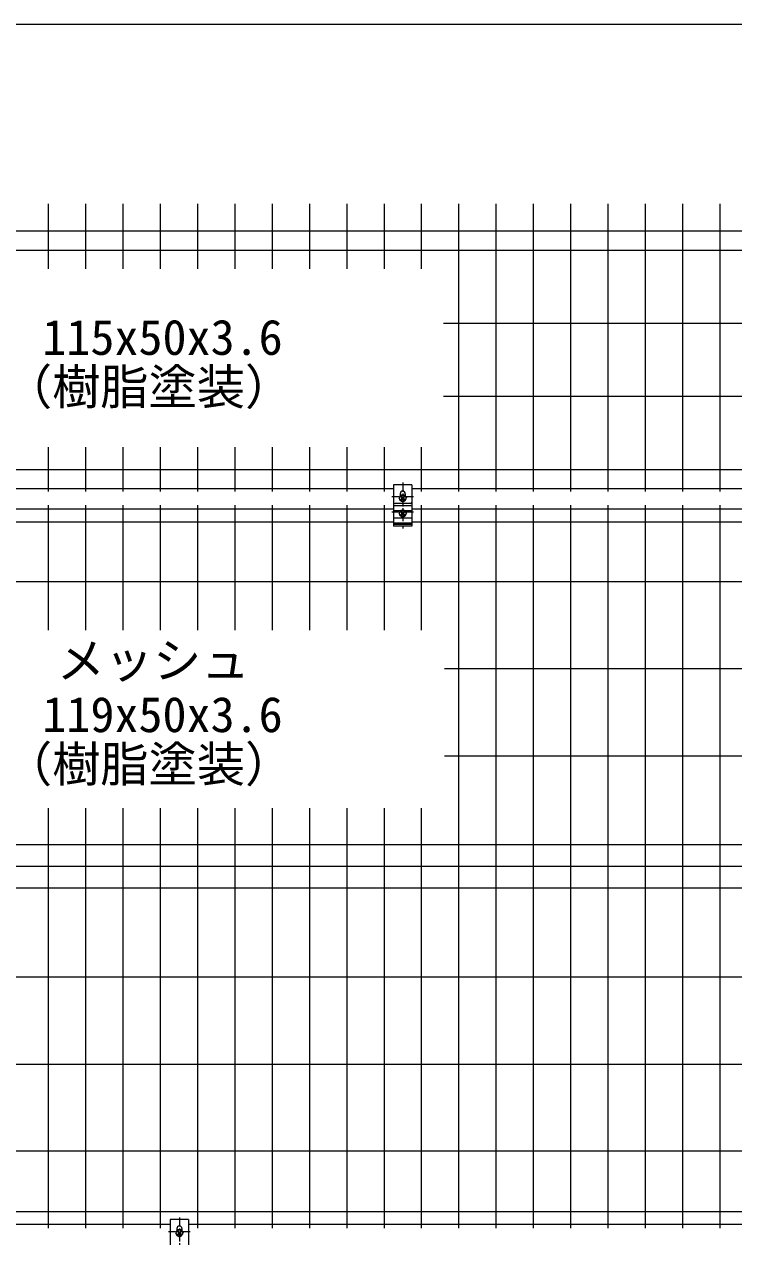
# Model space of a CAD drawing. Units: millimetres, scale not verified. Extents: x -4200 to 4200, y -2970 to 2970.
# Drawn here: x -2554 to -1588, y -727 to 924 of the extents above; entities that cross this region are included whole.
import ezdxf
from ezdxf.enums import TextEntityAlignment as Align

# ---------------------------------------------------------------- set-up
doc = ezdxf.new("R2010")
doc.units = ezdxf.units.MM
doc.header["$LTSCALE"] = 10
doc.linetypes.add('USER1', pattern=[2, 1.25, -0.25, 0.25, -0.25])
for name, color, linetype, lineweight in [('0-2_D-BMK', 2, 'USER1', 13), ('0-4_D-STR-DIM', 7, 'Continuous', 13), ('0-7_D-STR-TXT', 7, 'Continuous', 13), ('0-8_D-STR3', 3, 'Continuous', 13), ('0-E_D-STR5', 7, 'Continuous', 9)]:
    doc.layers.add(name, color=color, linetype=linetype, lineweight=lineweight)
doc.styles.add('ＭＳ ゴシック', font='')
doc.styles.get('ＭＳ ゴシック').set_extended_font_data('MS Gothic')

msp = doc.modelspace()

# ---------------------------------------------------------------- linework, layer by layer
at = {"layer": '0-2_D-BMK'}
for p, q in [((-2038.88, 299.89), (-2038.88, 237.19)), ((-2024.2, 280.55), (-2053.55, 280.55)), ((-2024.2, 259.68), (-2053.55, 259.68)), ((-2342.85, -700.61), (-2342.85, -763.31)), ((-2328.17, -719.96), (-2357.52, -719.96))]:
    msp.add_line(p, q, dxfattribs=at)
at = {"layer": '0-4_D-STR-DIM'}
msp.add_line((-3318.86, 923.94), (-1398.86, 923.94), dxfattribs=at)
at = {"layer": '0-8_D-STR3'}
for p, q in [((-2051.38, 297.02), (-2051.38, 240.6)), ((-2026.38, 297.02), (-2051.38, 297.02)), ((-2041.34, 282.98), (-2043.79, 278.72)), ((-2042.38, 284.83), (-2042.38, 281.18)), ((-2041.61, 280.77), (-2040.24, 279.41)), ((-2036.42, 282.98), (-2041.34, 282.98)), ((-2040.92, 281.45), (-2039.56, 280.09)), ((-2036.83, 281.45), (-2038.19, 280.09)), ((-2036.15, 280.77), (-2037.51, 279.41)), ((-2036.42, 282.98), (-2033.96, 278.72)), ((-2035.38, 284.83), (-2035.38, 281.18)), ((-2026.38, 297.02), (-2026.38, 240.6)), ((-2026.38, 268.3), (-2051.43, 268.3)), ((-2028.38, 271.38), (-2049.38, 271.38)), ((-2041.34, 274.46), (-2043.79, 278.72)), ((-2041.61, 276.68), (-2040.24, 278.04)), ((-2036.42, 274.46), (-2041.34, 274.46)), ((-2040.92, 275.99), (-2039.56, 277.36)), ((-2036.83, 275.99), (-2038.19, 277.36)), ((-2036.15, 276.68), (-2037.51, 278.04)), ((-2036.42, 274.46), (-2033.96, 278.72)), ((-2051.38, 261.87), (-2041.48, 261.87)), ((-2051.38, 251.92), (-2026.38, 251.92)), ((-2041.34, 262.12), (-2043.79, 257.86)), ((-2041.34, 253.6), (-2043.79, 257.86)), ((-2041.61, 259.91), (-2040.24, 258.54)), ((-2041.61, 255.81), (-2040.24, 257.18)), ((-2036.42, 262.12), (-2041.34, 262.12)), ((-2036.42, 253.6), (-2041.34, 253.6)), ((-2040.92, 260.59), (-2039.56, 259.22)), ((-2040.92, 255.13), (-2039.56, 256.49)), ((-2036.83, 260.59), (-2038.19, 259.22)), ((-2036.83, 255.13), (-2038.19, 256.49)), ((-2036.15, 259.91), (-2037.51, 258.54)), ((-2036.15, 255.81), (-2037.51, 257.18)), ((-2036.42, 262.12), (-2033.96, 257.86)), ((-2036.42, 253.6), (-2033.96, 257.86)), ((-2036.27, 261.87), (-2026.38, 261.87)), ((-2026.41, 244.57), (-2051.41, 244.57)), ((-2026.38, 242.63), (-2051.38, 242.63)), ((-2026.38, 240.6), (-2051.38, 240.6)), ((-2355.35, -703.48), (-2355.35, -759.91)), ((-2330.35, -703.48), (-2355.35, -703.48)), ((-2330.35, -703.48), (-2330.35, -759.91)), ((-2345.31, -717.52), (-2347.77, -721.78)), ((-2345.31, -726.04), (-2347.77, -721.78)), ((-2346.35, -715.67), (-2346.35, -719.32)), ((-2345.58, -719.73), (-2344.21, -721.1)), ((-2345.58, -723.83), (-2344.21, -722.46)), ((-2340.39, -717.52), (-2345.31, -717.52)), ((-2340.39, -726.04), (-2345.31, -726.04)), ((-2344.89, -719.05), (-2343.53, -720.42)), ((-2344.89, -724.51), (-2343.53, -723.14)), ((-2340.8, -719.05), (-2342.16, -720.42)), ((-2340.8, -724.51), (-2342.16, -723.14)), ((-2340.12, -719.73), (-2341.48, -721.1)), ((-2340.12, -723.83), (-2341.48, -722.46)), ((-2340.39, -717.52), (-2337.93, -721.78)), ((-2340.39, -726.04), (-2337.93, -721.78)), ((-2339.35, -715.67), (-2339.35, -719.32))]:
    msp.add_line(p, q, dxfattribs=at)
for centre in [(-2038.88, 278.72), (-2038.88, 257.86), (-2342.85, -721.78)]:
    msp.add_circle(centre, 4.26, dxfattribs=at)
for centre, radius, start, end in [((-2038.88, 284.83), 3.5, 0, 180), ((-2041.26, 281.11), 0.483, 44.99953, 224.99952), ((-2036.49, 281.11), 0.483, 315, 135), ((-2026.4, 288.84), 0.02, 270, 0), ((-2049.38, 273.38), 2, 180, 270), ((-2041.26, 276.34), 0.483, 135, 314.99998), ((-2038.88, 277.52), 3.62, 237.53826, 302.46174), ((-2040.92, 278.72), 0.965, 314.99999, 45), ((-2038.88, 280.77), 0.965, 225.00001, 314.99999), ((-2038.88, 276.68), 0.965, 45, 135), ((-2036.83, 278.72), 0.965, 135, 225.00001), ((-2036.49, 276.34), 0.483, 225.00001, 44.99999), ((-2028.38, 273.38), 2, 270, 0), ((-2041.26, 260.25), 0.483, 44.99953, 224.99952), ((-2041.26, 255.47), 0.483, 135, 314.99998), ((-2038.88, 259.07), 3.62, 57.53826, 122.46174), ((-2038.88, 256.65), 3.62, 237.53826, 302.46174), ((-2040.92, 257.86), 0.965, 314.99999, 45), ((-2038.88, 259.91), 0.965, 225.00001, 314.99999), ((-2038.88, 255.81), 0.965, 45, 135), ((-2036.83, 257.86), 0.965, 135, 225.00001), ((-2036.49, 260.25), 0.483, 315, 135), ((-2036.49, 255.47), 0.483, 225.00001, 44.99999), ((-2342.85, -715.67), 3.5, 0, 180), ((-2345.24, -724.17), 0.483, 135, 314.99998), ((-2345.23, -719.39), 0.483, 44.99953, 224.99952), ((-2342.85, -722.99), 3.62, 237.53826, 302.46174), ((-2344.89, -721.78), 0.965, 314.99999, 45), ((-2342.85, -719.73), 0.965, 225.00001, 314.99999), ((-2342.85, -723.83), 0.965, 45, 135), ((-2340.8, -721.78), 0.965, 135, 225.00001), ((-2340.46, -719.39), 0.483, 315, 135), ((-2340.46, -724.17), 0.483, 225.00001, 44.99999)]:
    msp.add_arc(centre, radius, start, end, dxfattribs=at)
at = {"layer": '0-E_D-STR5'}
for p, q in [((-2521.28, 679.41), (-2521.28, 590.74)), ((-2470.51, 679.41), (-2470.51, 590.74)), ((-2419.75, 679.41), (-2419.75, 590.74)), ((-2368.98, 679.41), (-2368.98, 590.74)), ((-2318.21, 679.41), (-2318.21, 590.74)), ((-2267.44, 679.41), (-2267.44, 590.74)), ((-2216.67, 679.41), (-2216.67, 590.74)), ((-2165.9, 679.41), (-2165.9, 590.74)), ((-2115.13, 679.41), (-2115.13, 590.74)), ((-2064.36, 679.41), (-2064.36, 590.74)), ((-2013.59, 679.41), (-2013.59, 590.74)), ((-1962.82, 679.41), (-1962.82, 287.9)), ((-1912.05, 679.41), (-1912.05, 287.9)), ((-1861.28, 679.41), (-1861.28, 287.9)), ((-1810.51, 679.41), (-1810.51, 287.9)), ((-1759.75, 679.41), (-1759.75, 287.9)), ((-1708.98, 679.41), (-1708.98, 287.9)), ((-1658.21, 679.41), (-1658.21, 287.9)), ((-1607.39, 679.41), (-1607.39, 287.9)), ((-1515.81, 642.07), (-3356.26, 642.07)), ((-1498.8, 616.09), (-3492.81, 616.09)), ((-1498.8, 516.5), (-1983.32, 516.5)), ((-1498.8, 416.9), (-1983.32, 416.9)), ((-2521.28, 348.36), (-2521.28, 287.9)), ((-2470.51, 348.36), (-2470.51, 287.9)), ((-2419.75, 348.36), (-2419.75, 287.9)), ((-2368.98, 348.36), (-2368.98, 287.9)), ((-2318.21, 348.36), (-2318.21, 287.9)), ((-2267.44, 348.36), (-2267.44, 287.9)), ((-2216.67, 348.36), (-2216.67, 287.9)), ((-2165.9, 348.36), (-2165.9, 287.9)), ((-2115.13, 348.36), (-2115.13, 287.9)), ((-2064.36, 348.36), (-2064.36, 287.9)), ((-2013.59, 348.36), (-2013.59, 287.9)), ((-1515.81, 317.31), (-3356.26, 317.31)), ((-2051.38, 291.33), (-2686.38, 291.33)), ((-1498.8, 291.33), (-2026.38, 291.33)), ((-2521.28, 269.2), (-2521.28, 99.06)), ((-2470.51, 269.2), (-2470.51, 99.06)), ((-2419.75, 269.2), (-2419.75, 99.06)), ((-2368.98, 269.2), (-2368.98, 99.06)), ((-2318.21, 269.2), (-2318.21, 99.06)), ((-2267.44, 269.2), (-2267.44, 99.06)), ((-2216.67, 269.2), (-2216.67, 99.06)), ((-2165.9, 269.2), (-2165.9, 99.06)), ((-2115.13, 269.2), (-2115.13, 99.06)), ((-2064.36, 269.2), (-2064.36, 99.06)), ((-2013.59, 269.2), (-2013.59, 99.06)), ((-1962.82, 269.2), (-1962.82, -715.35)), ((-1912.05, 269.2), (-1912.05, -715.35)), ((-1861.28, 269.2), (-1861.28, -715.35)), ((-1810.51, 269.2), (-1810.51, -715.35)), ((-1759.75, 269.2), (-1759.75, -715.35)), ((-1708.98, 269.2), (-1708.98, -715.35)), ((-1658.21, 269.2), (-1658.21, -715.35)), ((-1607.39, 269.2), (-1607.39, -715.35)), ((-2051.38, 263.8), (-2686.38, 263.8)), ((-1536.3, 263.8), (-2026.38, 263.8)), ((-2051.38, 246.17), (-2686.38, 246.17)), ((-1536.3, 246.17), (-2026.38, 246.17)), ((-1515.81, 164.63), (-3356.26, 164.63)), ((-1498.8, 46.15), (-1982.15, 46.15)), ((-1498.8, -72.35), (-1982.15, -72.35)), ((-2521.28, -143.32), (-2521.28, -715.35)), ((-2470.51, -143.32), (-2470.51, -715.35)), ((-2419.75, -143.32), (-2419.75, -715.35)), ((-2368.98, -143.32), (-2368.98, -715.35)), ((-2318.21, -143.32), (-2318.21, -715.35)), ((-2267.44, -143.32), (-2267.44, -715.35)), ((-2216.67, -143.32), (-2216.67, -715.35)), ((-2165.9, -143.32), (-2165.9, -715.35)), ((-2115.13, -143.32), (-2115.13, -715.35)), ((-2064.36, -143.32), (-2064.36, -715.35)), ((-2013.59, -143.32), (-2013.59, -715.35)), ((-1498.8, -193.35), (-3492.81, -193.35)), ((-1515.81, -222.87), (-3356.26, -222.87)), ((-1498.8, -252.37), (-3475.81, -252.37)), ((-1498.8, -373.52), (-3492.81, -373.52)), ((-1498.8, -492.16), (-3492.81, -492.16)), ((-1515.81, -610.4), (-3356.26, -610.4)), ((-1498.8, -692.78), (-3492.81, -692.78)), ((-2355.35, -710.4), (-3492.81, -710.4)), ((-1498.8, -710.4), (-2330.35, -710.4))]:
    msp.add_line(p, q, dxfattribs=at)

# ---------------------------------------------------------------- texts
at = {"layer": '0-7_D-STR-TXT', "style": 'ＭＳ ゴシック'}
for s, p in [('115x50x3.6', (-2529.44, 459.38)), ('（樹脂塗装）', (-2581.62, 391.79)), ('メッシュ', (-2509.89, 19.33)), ('119x50x3.6', (-2529.44, -54.26)), ('（樹脂塗装）', (-2581.62, -121.85))]:
    msp.add_text(s, height=48.09, dxfattribs=at).set_placement(p, align=Align.BOTTOM_LEFT)

doc.saveas('drawing.dxf')
